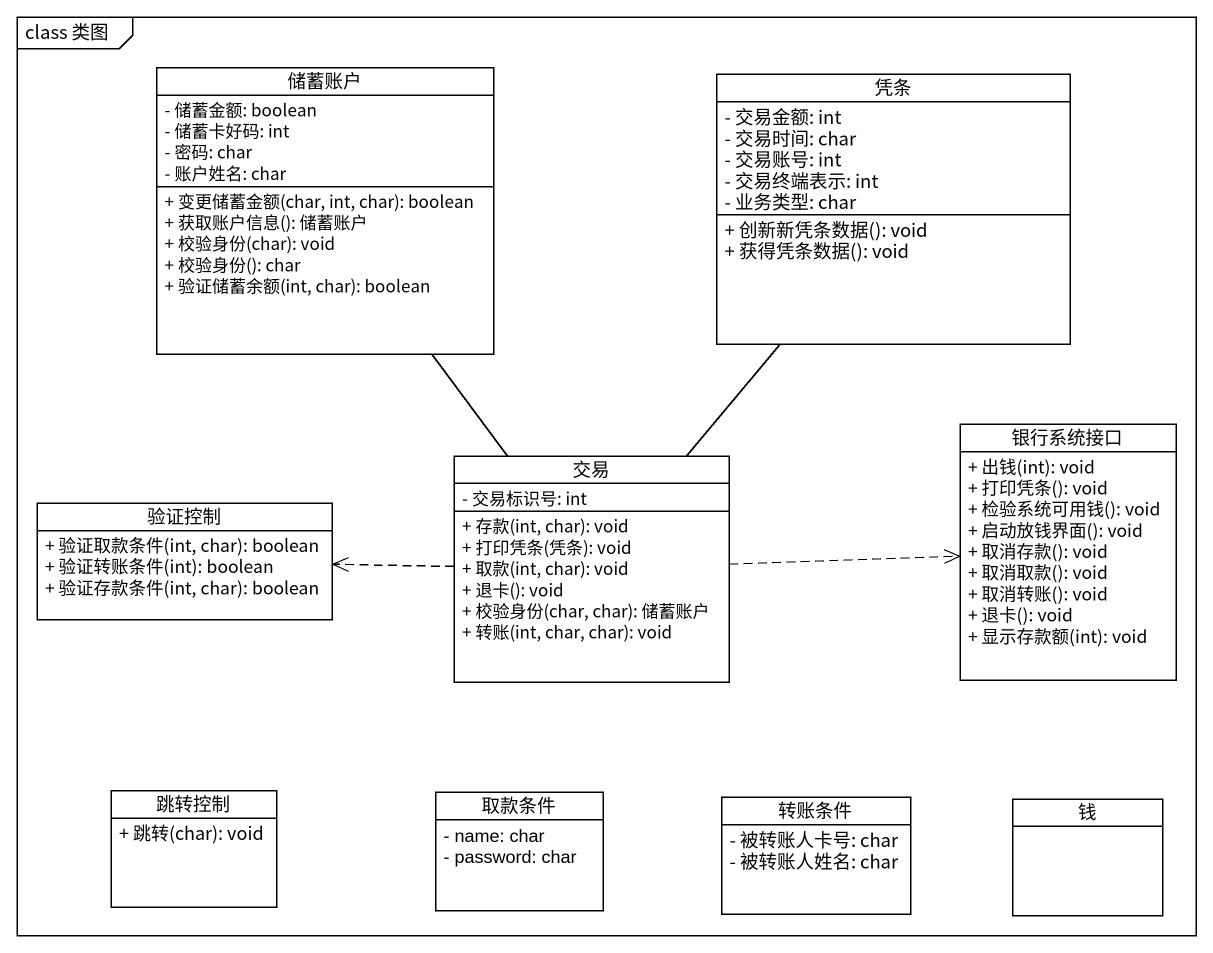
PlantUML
@startuml
mainframe class 类图
hide circle
hide empty members
skinparam classAttributeIconSize 0
class 储蓄账户 {
  - 储蓄金额: boolean
  - 储蓄卡好码: int
  - 密码: char
  - 账户姓名: char
  + 变更储蓄金额(char, int, char): boolean
  + 获取账户信息(): 储蓄账户
  + 校验身份(char): void
  + 校验身份(): char
  + 验证储蓄余额(int, char): boolean
}
class 凭条 {
  - 交易金额: int
  - 交易时间: char
  - 交易账号: int
  - 交易终端表示: int
  - 业务类型: char
  + 创新新凭条数据(): void
  + 获得凭条数据(): void
}
class 银行系统接口 {
  + 出钱(int): void
  + 打印凭条(): void
  + 检验系统可用钱(): void
  + 启动放钱界面(): void
  + 取消存款(): void
  + 取消取款(): void
  + 取消转账(): void
  + 退卡(): void
  + 显示存款额(int): void
}
class 验证控制 {
  + 验证取款条件(int, char): boolean
  + 验证转账条件(int): boolean
  + 验证存款条件(int, char): boolean
}
class 交易 {
  - 交易标识号: int
  + 存款(int, char): void
  + 打印凭条(凭条): void
  + 取款(int, char): void
  + 退卡(): void
  + 校验身份(char, char): 储蓄账户
  + 转账(int, char, char): void
}
class 跳转控制 {
  + 跳转(char): void
}
class 取款条件 {
  - name: char
  - password: char
}
class 转账条件 {
  - 被转账人卡号: char
  - 被转账人姓名: char
}
class 钱
交易 -up- 储蓄账户
交易 -up- 凭条
交易 .right.> 银行系统接口
交易 .right.> 银行系统接口
交易 .left.> 验证控制
@enduml
